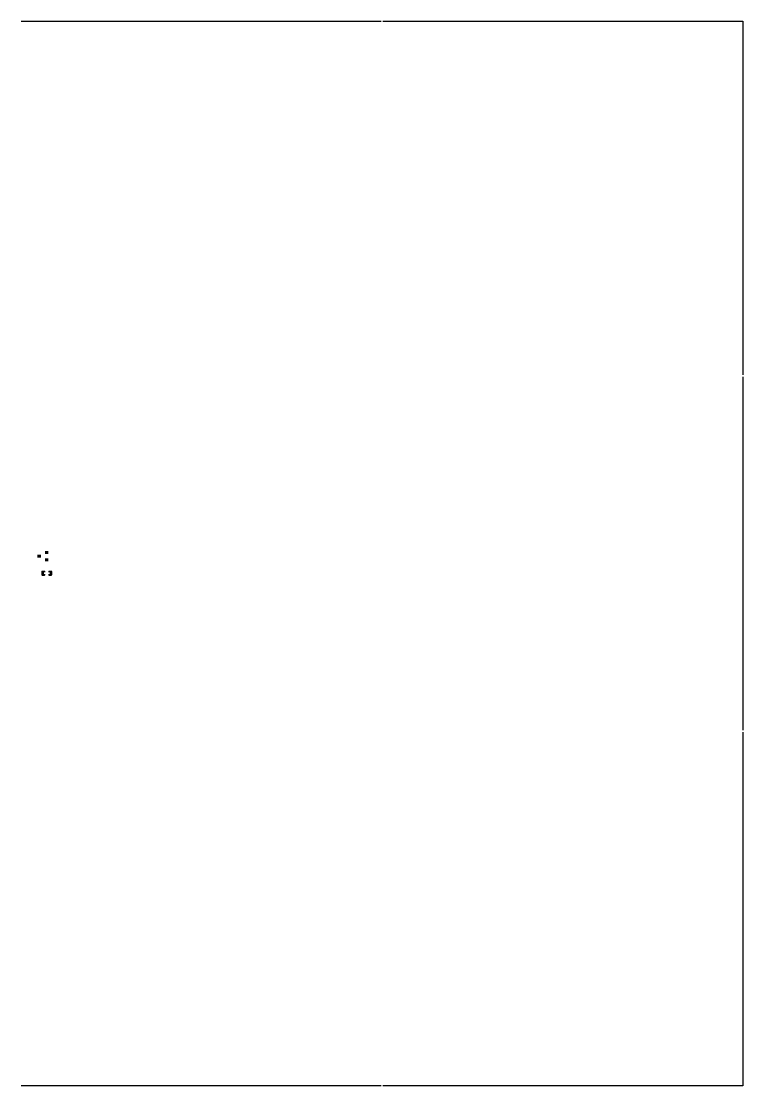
# Model space of a CAD drawing. Extents: x -182 to 198, y -129 to 151.
# Drawn here: x 8.7 to 198.5, y -129.4 to 150.6 of the extents above; entities that cross this region are included whole.
import ezdxf

# ---------------------------------------------------------------- set-up
doc = ezdxf.new("R2010")
doc.units = 0
doc.layers.add('OutLine', color=5, linetype='CONTINUOUS')
doc.layers.add('ReadyPads', color=3, linetype='CONTINUOUS')

msp = doc.modelspace()

# ---------------------------------------------------------------- linework, layer by layer
at = {"layer": 'OutLine'}
for points in [[(8.726691, 150.617175), (103.351691, 150.617175)], [(103.851691, 150.617175), (198.476691, 150.617175)], [(198.476691, 150.617175), (198.476691, 57.617175)], [(198.476691, 57.117175), (198.476691, -35.882825)], [(198.476691, -36.382825), (198.476691, -129.382825)], [(103.351691, -129.382825), (8.726691, -129.382825)], [(198.476691, -129.382825), (103.851691, -129.382825)]]:
    msp.add_lwpolyline(points, dxfattribs=at)
at = {"layer": 'ReadyPads'}
for points in [[(14.97838, 10.48766), (15.87754, 10.48766), (14.97838, 11.28776), (15.87754, 11.28776)], [(12.97686, 9.5377), (13.87602, 9.5377), (12.97686, 10.3378), (13.87602, 10.3378)], [(14.97838, 8.58774), (15.87754, 8.58774), (14.97838, 9.38784), (15.87754, 9.38784)], [(14.00302, 5.90804), (15.02664, 5.90804), (14.00556, 5.9309), (15.0241, 5.9309)], [(14.00302, 5.66928), (15.02664, 5.66928), (14.00302, 5.90804), (15.02664, 5.90804)], [(14.00302, 5.20446), (14.68628, 5.20446), (14.00302, 5.66928), (14.68628, 5.66928)], [(14.00556, 5.9309), (15.0241, 5.9309), (14.01064, 5.95122), (15.01902, 5.95122)], [(14.01064, 5.95122), (15.01902, 5.95122), (14.02588, 5.99186), (15.00378, 5.99186)], [(14.02588, 5.99186), (15.00378, 5.99186), (14.03604, 6.01218), (14.99362, 6.01218)], [(14.03604, 6.01218), (14.99362, 6.01218), (14.0462, 6.02996), (14.98092, 6.02996)], [(14.0462, 6.02996), (14.98092, 6.02996), (14.06144, 6.04774), (14.96822, 6.04774)], [(14.06144, 6.04774), (14.96822, 6.04774), (14.07414, 6.06298), (14.95298, 6.06298)], [(14.07414, 6.06298), (14.95298, 6.06298), (14.09192, 6.07822), (14.93774, 6.07822)], [(14.09192, 6.07822), (14.93774, 6.07822), (14.12748, 6.10362), (14.90218, 6.10362)], [(14.12748, 6.10362), (14.90218, 6.10362), (14.14526, 6.11378), (14.88186, 6.11378)], [(14.14526, 6.11378), (14.88186, 6.11378), (14.16558, 6.1214), (14.86154, 6.1214)], [(14.16558, 6.1214), (14.86154, 6.1214), (14.18844, 6.12902), (14.84122, 6.12902)], [(14.18844, 6.12902), (14.84122, 6.12902), (14.20876, 6.1341), (14.8209, 6.1341)], [(14.20876, 6.1341), (14.8209, 6.1341), (14.22908, 6.13664), (14.79804, 6.13664)], [(15.82674, 5.88772), (16.8529, 5.88772), (15.82928, 5.90804), (16.85036, 5.90804)], [(15.82674, 5.66928), (16.8529, 5.66928), (15.82674, 5.88772), (16.8529, 5.88772)], [(15.82928, 5.90804), (16.85036, 5.90804), (15.83182, 5.9309), (16.84782, 5.9309)], [(15.83182, 5.9309), (16.84782, 5.9309), (15.83436, 5.95122), (16.84274, 5.95122)], [(15.83436, 5.95122), (16.84274, 5.95122), (15.84198, 5.97154), (16.83766, 5.97154)], [(15.84198, 5.97154), (16.83766, 5.97154), (15.8496, 5.99186), (16.8275, 5.99186)], [(15.8496, 5.99186), (16.8275, 5.99186), (15.85976, 6.01218), (16.81734, 6.01218)], [(15.85976, 6.01218), (16.81734, 6.01218), (15.87246, 6.02996), (16.80718, 6.02996)], [(15.87246, 6.02996), (16.80718, 6.02996), (15.88516, 6.04774), (16.79448, 6.04774)], [(15.88516, 6.04774), (16.79448, 6.04774), (15.91564, 6.07822), (16.764, 6.07822)], [(15.91564, 6.07822), (16.764, 6.07822), (15.93342, 6.09092), (16.74622, 6.09092)], [(15.93342, 6.09092), (16.74622, 6.09092), (15.9512, 6.10362), (16.7259, 6.10362)], [(15.9512, 6.10362), (16.7259, 6.10362), (15.97152, 6.11378), (16.70812, 6.11378)], [(15.97152, 6.11378), (16.70812, 6.11378), (16.01216, 6.12902), (16.66748, 6.12902)], [(16.01216, 6.12902), (16.66748, 6.12902), (16.03248, 6.1341), (16.64462, 6.1341)], [(16.03248, 6.1341), (16.64462, 6.1341), (16.05534, 6.13664), (16.6243, 6.13664)], [(16.16964, 5.20446), (16.8529, 5.20446), (16.16964, 5.66928), (16.8529, 5.66928)], [(14.00302, 4.98602), (15.02664, 4.98602), (14.00302, 5.20446), (15.02664, 5.20446)], [(14.00302, 4.9657), (15.02664, 4.9657), (14.00302, 4.98602), (15.02664, 4.98602)], [(14.00556, 4.94284), (15.0241, 4.94284), (14.00302, 4.9657), (15.02664, 4.9657)], [(14.01064, 4.92252), (15.01902, 4.92252), (14.00556, 4.94284), (15.0241, 4.94284)], [(14.02588, 4.88188), (15.00378, 4.88188), (14.01064, 4.92252), (15.01902, 4.92252)], [(14.03604, 4.86156), (14.99362, 4.86156), (14.02588, 4.88188), (15.00378, 4.88188)], [(14.0462, 4.84378), (14.98092, 4.84378), (14.03604, 4.86156), (14.99362, 4.86156)], [(14.06144, 4.826), (14.96822, 4.826), (14.0462, 4.84378), (14.98092, 4.84378)], [(14.07414, 4.81076), (14.95298, 4.81076), (14.06144, 4.826), (14.96822, 4.826)], [(14.09192, 4.79552), (14.93774, 4.79552), (14.07414, 4.81076), (14.95298, 4.81076)], [(14.12748, 4.77012), (14.90218, 4.77012), (14.09192, 4.79552), (14.93774, 4.79552)], [(14.14526, 4.75996), (14.88186, 4.75996), (14.12748, 4.77012), (14.90218, 4.77012)], [(14.16558, 4.75234), (14.86154, 4.75234), (14.14526, 4.75996), (14.88186, 4.75996)], [(14.18844, 4.74472), (14.84122, 4.74472), (14.16558, 4.75234), (14.86154, 4.75234)], [(14.20876, 4.73964), (14.8209, 4.73964), (14.18844, 4.74472), (14.84122, 4.74472)], [(14.22908, 4.7371), (14.79804, 4.7371), (14.20876, 4.73964), (14.8209, 4.73964)], [(15.82674, 4.98602), (16.8529, 4.98602), (15.82674, 5.20446), (16.8529, 5.20446)], [(15.82928, 4.9657), (16.85036, 4.9657), (15.82674, 4.98602), (16.8529, 4.98602)], [(15.83182, 4.94284), (16.84782, 4.94284), (15.82928, 4.9657), (16.85036, 4.9657)], [(15.83436, 4.92252), (16.84274, 4.92252), (15.83182, 4.94284), (16.84782, 4.94284)], [(15.84198, 4.9022), (16.83766, 4.9022), (15.83436, 4.92252), (16.84274, 4.92252)], [(15.8496, 4.88188), (16.8275, 4.88188), (15.84198, 4.9022), (16.83766, 4.9022)], [(15.85976, 4.86156), (16.81734, 4.86156), (15.8496, 4.88188), (16.8275, 4.88188)], [(15.87246, 4.84378), (16.80718, 4.84378), (15.85976, 4.86156), (16.81734, 4.86156)], [(15.88516, 4.826), (16.79448, 4.826), (15.87246, 4.84378), (16.80718, 4.84378)], [(15.91564, 4.79552), (16.764, 4.79552), (15.88516, 4.826), (16.79448, 4.826)], [(15.93342, 4.78282), (16.74622, 4.78282), (15.91564, 4.79552), (16.764, 4.79552)], [(15.9512, 4.77012), (16.7259, 4.77012), (15.93342, 4.78282), (16.74622, 4.78282)], [(15.97152, 4.75996), (16.70812, 4.75996), (15.9512, 4.77012), (16.7259, 4.77012)], [(16.01216, 4.74472), (16.66748, 4.74472), (15.97152, 4.75996), (16.70812, 4.75996)], [(16.03248, 4.73964), (16.64462, 4.73964), (16.01216, 4.74472), (16.66748, 4.74472)], [(16.05534, 4.7371), (16.6243, 4.7371), (16.03248, 4.73964), (16.64462, 4.73964)]]:
    msp.add_solid(points, dxfattribs=at)

doc.saveas('drawing.dxf')
